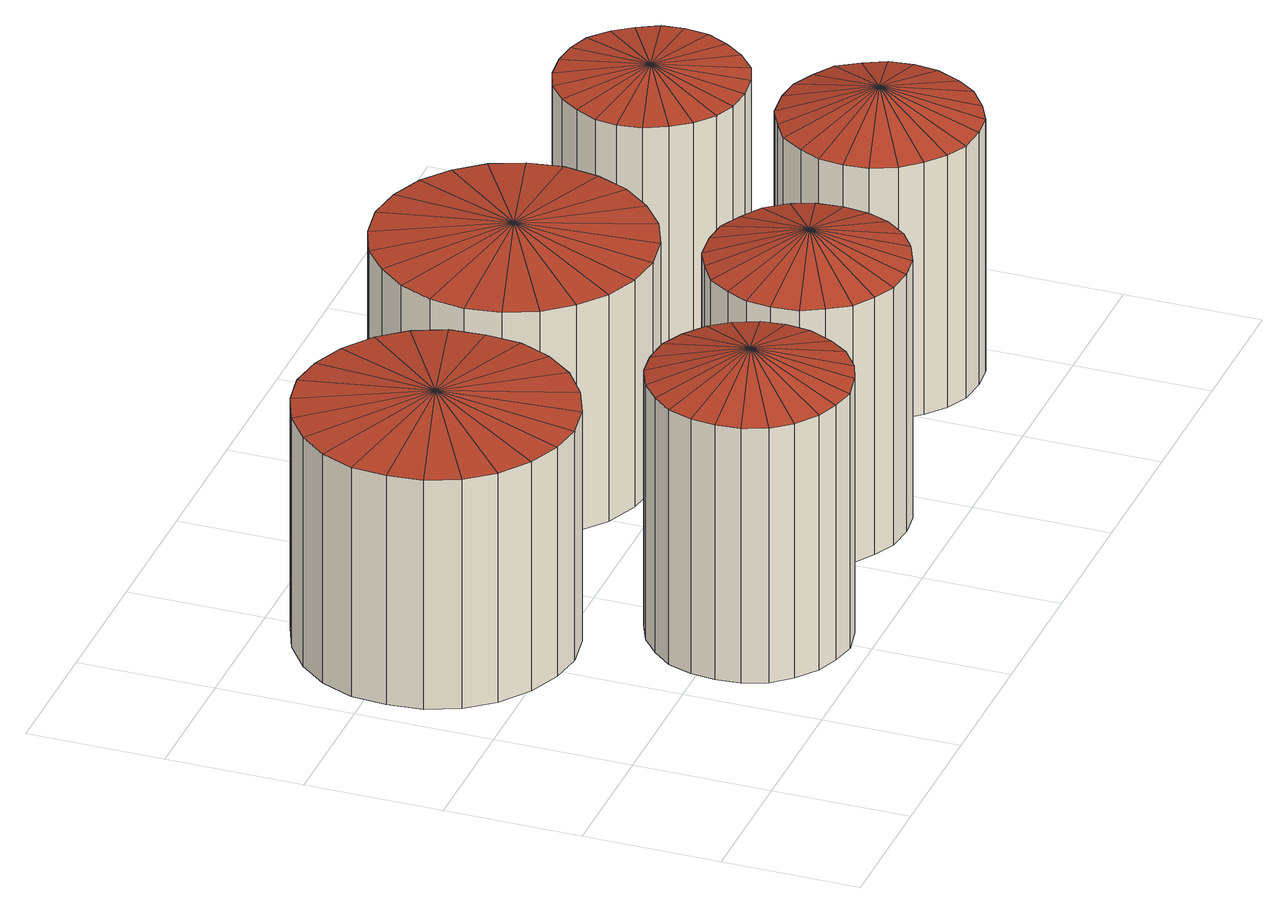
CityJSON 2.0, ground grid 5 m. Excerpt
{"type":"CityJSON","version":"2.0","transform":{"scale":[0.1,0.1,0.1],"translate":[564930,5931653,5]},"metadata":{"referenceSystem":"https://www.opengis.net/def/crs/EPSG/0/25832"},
"CityObjects":{
"building1":{"type":"Building","attributes":{"Grundfläche 2D":77.01,"Grundhöhe NN":5.53},"geometry":[{"type":"Solid","lod":"3","boundaries":[[[[0,1,2]],[[0,3,1]],[[0,2,4]],[[0,4,5]],[[0,5,6]],[[0,6,7]],[[0,7,8]],[[0,8,9]],[[0,9,10]],[[0,10,11]],[[0,11,12]],[[0,12,13]],[[0,13,14]],[[0,14,15]],[[0,15,16]],[[0,16,17]],[[0,17,18]],[[0,18,19]],[[0,19,20]],[[0,20,21]],[[0,21,22]],[[0,22,23]],[[0,23,24]],[[0,24,3]],[[25,26,2,1]],[[26,27,4,2]],[[28,25,1,3]],[[27,29,5,4]],[[29,30,6,5]],[[30,31,7,6]],[[31,32,8,7]],[[32,33,9,8]],[[33,34,10,9]],[[34,35,11,10]],[[35,36,12,11]],[[36,37,13,12]],[[37,38,14,13]],[[38,39,15,14]],[[39,40,16,15]],[[40,41,17,16]],[[41,42,18,17]],[[42,43,19,18]],[[43,44,20,19]],[[44,45,21,20]],[[45,46,22,21]],[[46,47,23,22]],[[47,48,24,23]],[[48,28,3,24]],[[44,43,42,41,40,39,38,37,36,35,34,33,32,31,30,29,27,26,25,28,48,47,46,45]]]],"semantics":{"surfaces":[{"type":"RoofSurface"},{"type":"WallSurface"},{"type":"GroundSurface"}],"values":[[0,0,0,0,0,0,0,0,0,0,0,0,0,0,0,0,0,0,0,0,0,0,0,0,1,1,1,1,1,1,1,1,1,1,1,1,1,1,1,1,1,1,1,1,1,1,1,1,2]]}}]},
"building2":{"type":"Building","attributes":{"Grundfläche 2D":39.51,"Grundhöhe NN":5.67},"geometry":[{"type":"Solid","lod":"3","boundaries":[[[[49,50,51]],[[49,52,50]],[[49,51,53]],[[49,53,54]],[[49,54,55]],[[49,55,56]],[[49,56,57]],[[49,57,58]],[[49,58,59]],[[49,59,60]],[[49,60,61]],[[49,61,62]],[[49,62,63]],[[49,63,64]],[[49,64,65]],[[49,65,66]],[[49,66,67]],[[49,67,68]],[[49,68,69]],[[49,69,70]],[[49,70,71]],[[49,71,72]],[[49,72,73]],[[49,73,52]],[[74,75,51,50]],[[76,74,50,52]],[[77,78,73,72]],[[78,76,52,73]],[[75,79,53,51]],[[79,80,54,53]],[[80,81,55,54]],[[81,82,56,55]],[[82,83,57,56]],[[83,84,58,57]],[[84,85,59,58]],[[85,86,60,59]],[[86,87,61,60]],[[87,88,62,61]],[[88,89,63,62]],[[89,90,64,63]],[[90,91,65,64]],[[91,92,66,65]],[[92,93,67,66]],[[93,94,68,67]],[[94,95,69,68]],[[95,96,70,69]],[[96,97,71,70]],[[97,77,72,71]],[[93,92,91,90,89,88,87,86,85,84,83,82,81,80,79,75,74,76,78,77,97,96,95,94]]]],"semantics":{"surfaces":[{"type":"RoofSurface"},{"type":"WallSurface"},{"type":"GroundSurface"}],"values":[[0,0,0,0,0,0,0,0,0,0,0,0,0,0,0,0,0,0,0,0,0,0,0,0,1,1,1,1,1,1,1,1,1,1,1,1,1,1,1,1,1,1,1,1,1,1,1,1,2]]}}]},
"building3":{"type":"Building","attributes":{"Grundfläche 2D":39.51,"Grundhöhe NN":5.65},"geometry":[{"type":"Solid","lod":"3","boundaries":[[[[98,99,100]],[[98,101,99]],[[98,100,102]],[[98,102,103]],[[98,103,104]],[[98,104,105]],[[98,105,106]],[[98,106,107]],[[98,107,108]],[[98,108,109]],[[98,109,110]],[[98,110,111]],[[98,111,112]],[[98,112,113]],[[98,113,114]],[[98,114,115]],[[98,115,116]],[[98,116,117]],[[98,117,118]],[[98,118,119]],[[98,119,120]],[[98,120,121]],[[98,121,122]],[[98,122,101]],[[123,124,100,99]],[[125,123,99,101]],[[126,127,122,121]],[[127,125,101,122]],[[124,128,102,100]],[[128,129,103,102]],[[129,130,104,103]],[[130,131,105,104]],[[131,132,106,105]],[[132,133,107,106]],[[133,134,108,107]],[[134,135,109,108]],[[135,136,110,109]],[[136,137,111,110]],[[137,138,112,111]],[[138,139,113,112]],[[139,140,114,113]],[[140,141,115,114]],[[141,142,116,115]],[[142,143,117,116]],[[143,144,118,117]],[[144,145,119,118]],[[145,146,120,119]],[[146,126,121,120]],[[143,142,141,140,139,138,137,136,135,134,133,132,131,130,129,128,124,123,125,127,126,146,145,144]]]],"semantics":{"surfaces":[{"type":"RoofSurface"},{"type":"WallSurface"},{"type":"GroundSurface"}],"values":[[0,0,0,0,0,0,0,0,0,0,0,0,0,0,0,0,0,0,0,0,0,0,0,0,1,1,1,1,1,1,1,1,1,1,1,1,1,1,1,1,1,1,1,1,1,1,1,1,2]]}}]},
"building4":{"type":"Building","attributes":{"Grundfläche 2D":77.01,"Grundhöhe NN":5.56},"geometry":[{"type":"Solid","lod":"3","boundaries":[[[[147,148,149]],[[147,150,148]],[[147,149,151]],[[147,151,152]],[[147,152,153]],[[147,153,154]],[[147,154,155]],[[147,155,156]],[[147,156,157]],[[147,157,158]],[[147,158,159]],[[147,159,160]],[[147,160,161]],[[147,161,162]],[[147,162,163]],[[147,163,164]],[[147,164,165]],[[147,165,166]],[[147,166,167]],[[147,167,168]],[[147,168,169]],[[147,169,170]],[[147,170,171]],[[147,171,150]],[[172,173,149,148]],[[173,174,151,149]],[[175,172,148,150]],[[174,176,152,151]],[[176,177,153,152]],[[177,178,154,153]],[[178,179,155,154]],[[179,180,156,155]],[[180,181,157,156]],[[181,182,158,157]],[[182,183,159,158]],[[183,184,160,159]],[[184,185,161,160]],[[185,186,162,161]],[[186,187,163,162]],[[187,188,164,163]],[[188,189,165,164]],[[189,190,166,165]],[[190,191,167,166]],[[191,192,168,167]],[[192,193,169,168]],[[193,194,170,169]],[[194,195,171,170]],[[195,175,150,171]],[[179,178,177,176,174,173,172,175,195,194,193,192,191,190,189,188,187,186,185,184,183,182,181,180]]]],"semantics":{"surfaces":[{"type":"RoofSurface"},{"type":"WallSurface"},{"type":"GroundSurface"}],"values":[[0,0,0,0,0,0,0,0,0,0,0,0,0,0,0,0,0,0,0,0,0,0,0,0,1,1,1,1,1,1,1,1,1,1,1,1,1,1,1,1,1,1,1,1,1,1,1,1,2]]}}]},
"building5":{"type":"Building","attributes":{"Grundfläche 2D":39.23,"Grundhöhe NN":5.64},"geometry":[{"type":"Solid","lod":"3","boundaries":[[[[196,197,198]],[[196,199,197]],[[196,198,200]],[[196,200,201]],[[196,201,202]],[[196,202,203]],[[196,203,204]],[[196,204,205]],[[196,205,206]],[[196,206,207]],[[196,207,208]],[[196,208,209]],[[196,209,210]],[[196,210,211]],[[196,211,212]],[[196,212,213]],[[196,213,214]],[[196,214,215]],[[196,215,216]],[[196,216,217]],[[196,217,218]],[[196,218,219]],[[196,219,220]],[[196,220,199]],[[221,222,198,197]],[[222,223,200,198]],[[223,224,201,200]],[[224,225,202,201]],[[225,226,203,202]],[[226,227,204,203]],[[227,228,205,204]],[[228,229,206,205]],[[229,230,207,206]],[[230,231,208,207]],[[231,232,209,208]],[[232,233,210,209]],[[233,234,211,210]],[[234,235,212,211]],[[235,236,213,212]],[[236,237,214,213]],[[237,238,215,214]],[[238,239,216,215]],[[239,240,217,216]],[[240,241,218,217]],[[241,242,219,218]],[[242,243,220,219]],[[244,221,197,199]],[[243,244,199,220]],[[234,233,232,231,230,229,228,227,226,225,224,223,222,221,244,243,242,241,240,239,238,237,236,235]]]],"semantics":{"surfaces":[{"type":"RoofSurface"},{"type":"WallSurface"},{"type":"GroundSurface"}],"values":[[0,0,0,0,0,0,0,0,0,0,0,0,0,0,0,0,0,0,0,0,0,0,0,0,1,1,1,1,1,1,1,1,1,1,1,1,1,1,1,1,1,1,1,1,1,1,1,1,2]]}}]},
"building6":{"type":"Building","attributes":{"Grundfläche 2D":35.67,"Grundhöhe NN":5.61},"geometry":[{"type":"Solid","lod":"3","boundaries":[[[[245,246,247]],[[245,248,246]],[[245,247,249]],[[245,249,250]],[[245,250,251]],[[245,251,252]],[[245,252,253]],[[245,253,254]],[[245,254,255]],[[245,255,256]],[[245,256,257]],[[245,257,258]],[[245,258,259]],[[245,259,260]],[[245,260,261]],[[245,261,262]],[[245,262,263]],[[245,263,264]],[[245,264,265]],[[245,265,266]],[[245,266,267]],[[245,267,268]],[[245,268,269]],[[245,269,248]],[[270,271,247,246]],[[272,270,246,248]],[[273,272,248,269]],[[271,274,249,247]],[[274,275,250,249]],[[275,276,251,250]],[[276,277,252,251]],[[277,278,253,252]],[[278,279,254,253]],[[279,280,255,254]],[[280,281,256,255]],[[281,282,257,256]],[[282,283,258,257]],[[283,284,259,258]],[[284,285,260,259]],[[285,286,261,260]],[[286,287,262,261]],[[287,288,263,262]],[[288,289,264,263]],[[289,290,265,264]],[[290,291,266,265]],[[291,292,267,266]],[[292,293,268,267]],[[293,273,269,268]],[[284,283,282,281,280,279,278,277,276,275,274,271,270,272,273,293,292,291,290,289,288,287,286,285]]]],"semantics":{"surfaces":[{"type":"RoofSurface"},{"type":"WallSurface"},{"type":"GroundSurface"}],"values":[[0,0,0,0,0,0,0,0,0,0,0,0,0,0,0,0,0,0,0,0,0,0,0,0,1,1,1,1,1,1,1,1,1,1,1,1,1,1,1,1,1,1,1,1,1,1,1,1,2]]}}]}
},
"vertices":[
[59,142,101],[16,117,95],[24,107,95],[11,129,95],[35,99,95],[47,94,95],[59,92,95],[72,94,95],[84,99,95],[95,107,95],[103,117,95],[108,129,95],[109,142,95],[108,155,95],[103,167,95],[95,177,95],[84,185,95],[72,190,95],[59,192,95],[47,190,95],[35,185,95],[24,177,95],[16,167,95],[11,155,95],[10,142,95],[16,117,5],[24,107,5],[35,99,5],[11,129,5],[47,94,5],[59,92,5],[72,94,5],[84,99,5],[95,107,5],[103,117,5],[108,129,5],[109,142,5],[108,155,5],[103,167,5],[95,177,5],[84,185,5],[72,190,5],[59,192,5],[47,190,5],[35,185,5],[24,177,5],[16,167,5],[11,155,5],[10,142,5],
[95,42,118],[105,8,107],[113,11,107],[95,6,107],[121,17,107],[126,24,107],[130,33,107],[131,42,107],[130,51,107],[126,60,107],[121,67,107],[113,73,107],[105,77,107],[95,78,107],[86,77,107],[77,73,107],[70,67,107],[64,60,107],[61,51,107],[60,42,107],[61,33,107],[64,24,107],[70,17,107],[78,11,107],[86,8,107],[105,8,7],[113,11,7],[95,6,7],[78,11,7],[86,8,7],[121,17,7],[126,24,7],[130,33,7],[131,42,7],[130,51,7],[126,60,7],[121,67,7],[113,73,7],[105,77,7],[95,78,7],[86,77,7],[77,73,7],[70,67,7],[64,60,7],[61,51,7],[60,42,7],[61,33,7],[64,24,7],[70,17,7],
[176,50,118],[185,16,107],[194,20,107],[176,15,107],[201,25,107],[207,33,107],[210,41,107],[211,50,107],[210,60,107],[207,68,107],[201,76,107],[193,81,107],[185,85,107],[176,86,107],[166,85,107],[158,81,107],[150,76,107],[145,68,107],[141,60,107],[140,51,107],[141,41,107],[145,33,107],[150,25,107],[158,20,107],[166,16,107],[185,16,6],[194,20,6],[176,15,6],[158,20,6],[166,16,6],[201,25,6],[207,33,6],[210,41,6],[211,50,6],[210,60,6],[207,68,6],[201,76,6],[193,81,6],[185,85,6],[176,86,6],[166,85,6],[158,81,6],[150,76,6],[145,68,6],[141,60,6],[140,51,6],[141,41,6],[145,33,6],[150,25,6],
[173,155,101],[130,130,95],[138,120,95],[125,142,95],[148,112,95],[160,107,95],[173,105,95],[186,107,95],[198,112,95],[208,120,95],[216,130,95],[221,142,95],[223,155,95],[221,168,95],[216,180,95],[208,190,95],[198,198,95],[186,203,95],[173,205,95],[160,203,95],[148,198,95],[138,190,95],[130,180,95],[125,168,95],[123,155,95],[130,130,6],[138,120,6],[148,112,6],[125,142,6],[160,107,6],[173,105,6],[186,107,6],[198,112,6],[208,120,6],[216,130,6],[221,142,6],[223,155,6],[221,168,6],[216,180,6],[208,190,6],[198,198,6],[186,203,6],[173,205,6],[160,203,6],[148,198,6],[138,190,6],[130,180,6],[125,168,6],[123,155,6],
[276,61,116],[285,26,105],[293,30,105],[276,25,105],[301,36,105],[306,43,105],[310,52,105],[311,61,105],[310,70,105],[306,78,105],[301,86,105],[293,91,105],[285,95,105],[276,96,105],[266,95,105],[258,91,105],[250,86,105],[245,78,105],[241,70,105],[240,61,105],[241,52,105],[245,43,105],[251,36,105],[258,30,105],[266,26,105],[285,26,6],[293,30,6],[301,36,6],[306,43,6],[310,52,6],[311,61,6],[310,70,6],[306,78,6],[301,86,6],[293,91,6],[285,95,6],[276,96,6],[266,95,6],[258,91,6],[250,86,6],[245,78,6],[241,70,6],[240,61,6],[241,52,6],[245,43,6],[251,36,6],[258,30,6],[266,26,6],[276,25,6],
[270,141,112],[279,108,107],[287,111,107],[270,107,107],[294,117,107],[299,124,107],[303,132,107],[304,141,107],[303,149,107],[299,157,107],[294,164,107],[287,170,107],[279,173,107],[270,174,107],[261,173,107],[253,170,107],[246,164,107],[241,157,107],[237,149,107],[236,141,107],[237,132,107],[241,124,107],[246,117,107],[253,111,107],[261,108,107],[279,108,6],[287,111,6],[270,107,6],[261,108,6],[294,117,6],[299,124,6],[303,132,6],[304,141,6],[303,149,6],[299,157,6],[294,164,6],[287,170,6],[279,173,6],[270,174,6],[261,173,6],[253,170,6],[246,164,6],[241,157,6],[237,149,6],[236,141,6],[237,132,6],[241,124,6],[246,117,6],[253,111,6]
]}
